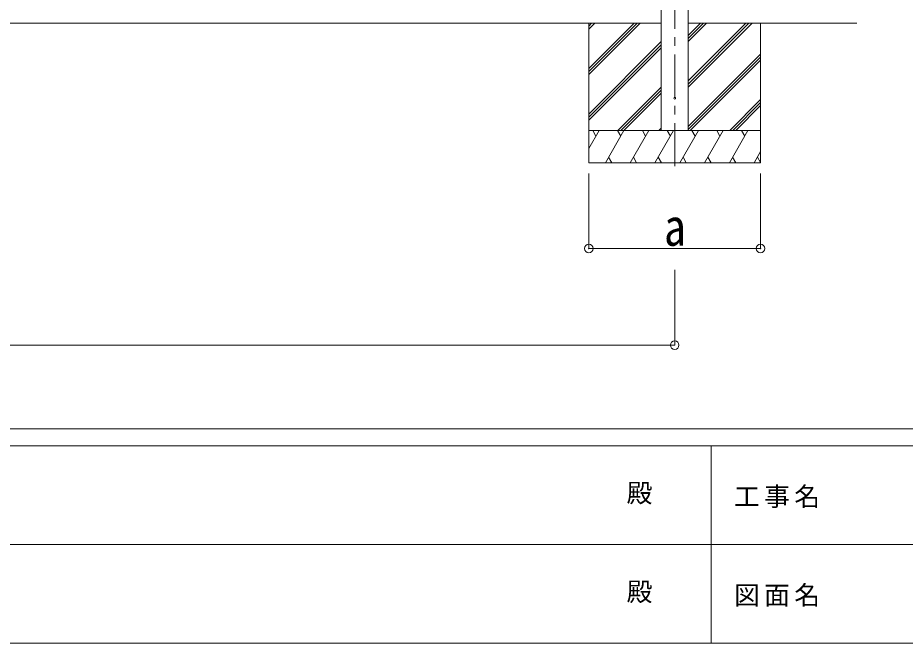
# Model space of a CAD drawing. Units: millimetres at full size, sheet at 1:40; details may follow other scales. Extents: x -11243 to 77708, y -7760 to 25636.
# Drawn here: x -3828 to 305, y -7760 to -4845 of the extents above; entities that cross this region are included whole.
import ezdxf
from ezdxf.enums import TextEntityAlignment as Align

# ---------------------------------------------------------------- set-up
doc = ezdxf.new("R2010")
doc.units = ezdxf.units.MM
doc.header["$LTSCALE"] = 40
doc.header["$PDMODE"] = 32
doc.header["$PDSIZE"] = 40
doc.linetypes.add('CHAIN1', pattern=[8, 5, -1, 1, -1])
for name, color, linetype, lineweight in [('0-0_0', 7, 'Continuous', 9), ('0-1_本体', 5, 'CHAIN1', 9), ('0-3_ELV2', 4, 'Continuous', 9), ('0-6_OTH_LINE', 6, 'Continuous', 9), ('F-0_240', 7, 'Continuous', 9)]:
    doc.layers.add(name, color=color, linetype=linetype, lineweight=lineweight)
doc.styles.add('ＭＳ ゴシック', font='')
doc.styles.get('ＭＳ ゴシック').set_extended_font_data('MS Gothic')

msp = doc.modelspace()

# ---------------------------------------------------------------- linework, layer by layer
at = {"layer": '0-0_0'}
for p, q in [((-831.5, -4870.41), (-8379.5, -4870.41)), ((-1169, -4870.41), (-1169, -5520.41)), ((-1169, -5081.63), (-957.77, -4870.41)), ((-1169, -5095.78), (-943.63, -4870.41)), ((-1169, -5109.92), (-929.49, -4870.41)), ((-1169, -4897.79), (-1141.62, -4870.41)), ((-1169, -4883.65), (-1155.76, -4870.41)), ((-706.5, -5167.92), (-408.99, -4870.41)), ((-706.5, -5139.63), (-437.27, -4870.41)), ((-706.5, -5153.78), (-423.13, -4870.41)), ((-706.5, -4955.79), (-621.12, -4870.41)), ((-706.5, -4941.65), (-635.26, -4870.41)), ((-706.5, -4927.5), (-649.4, -4870.41)), ((79.78, -4870.41), (-706.5, -4870.41)), ((-369, -4870.41), (-369, -5520.41)), ((-1169, -5293.77), (-831.5, -4956.27)), ((-1169, -5307.91), (-831.5, -4970.41)), ((-1169, -5322.05), (-831.5, -4984.55)), ((-706.5, -5351.77), (-369, -5014.27)), ((-706.5, -5365.91), (-369, -5028.41)), ((-696.86, -5370.41), (-369, -5042.55)), ((-1033.51, -5370.41), (-831.5, -5168.4)), ((-1019.37, -5370.41), (-831.5, -5182.54)), ((-1005.22, -5370.41), (-831.5, -5196.68)), ((-513.01, -5370.41), (-369, -5226.4)), ((-498.87, -5370.41), (-369, -5240.54)), ((-484.72, -5370.41), (-369, -5254.68)), ((-369, -5370.41), (-1169, -5370.41)), ((-1169, -5454.24), (-1120.6, -5370.41)), ((-1135.6, -5396.39), (-1150.6, -5370.41)), ((-1091.73, -5520.41), (-1005.13, -5370.41)), ((-1020.13, -5396.39), (-1035.13, -5370.41)), ((-976.26, -5520.41), (-889.66, -5370.41)), ((-904.66, -5396.39), (-919.66, -5370.41)), ((-860.79, -5520.41), (-774.19, -5370.41)), ((-843.09, -5370.41), (-831.5, -5358.81)), ((-789.19, -5396.39), (-804.19, -5370.41)), ((-745.32, -5520.41), (-658.72, -5370.41)), ((-673.72, -5396.39), (-688.72, -5370.41)), ((-629.85, -5520.41), (-543.25, -5370.41)), ((-573.25, -5370.41), (-558.25, -5396.39)), ((-514.38, -5520.41), (-427.78, -5370.41)), ((-442.78, -5396.39), (-457.78, -5370.41)), ((-1076.74, -5494.43), (-1061.74, -5520.41)), ((-961.26, -5494.43), (-946.26, -5520.41)), ((-845.79, -5494.43), (-830.8, -5520.41)), ((-730.32, -5494.43), (-715.33, -5520.41)), ((-614.85, -5494.43), (-599.86, -5520.41)), ((-499.38, -5494.43), (-484.39, -5520.41)), ((-398.91, -5520.41), (-369, -5468.6)), ((-383.91, -5494.43), (-369, -5520.26)), ((-1169, -5520.41), (-369, -5520.41))]:
    msp.add_line(p, q, dxfattribs=at)
at = {"layer": '0-1_本体'}
msp.add_line((-769, -5535.93), (-769, -2401.37), dxfattribs=at)
at = {"layer": '0-3_ELV2'}
for p, q in [((-831.5, -5370.41), (-831.5, -2370.41)), ((-706.5, -2370.41), (-706.5, -5370.41))]:
    msp.add_line(p, q, dxfattribs=at)
msp.add_circle((-769, -5220.41), 4.5, dxfattribs=at)
at = {"layer": '0-6_OTH_LINE'}
for p, q in [((-1169, -5920.41), (-1169, -5571.41)), ((-369, -5920.41), (-369, -5571.41)), ((-369, -5920.41), (-1169, -5920.41)), ((-769, -6370.41), (-769, -6020.41)), ((-8442, -6370.41), (-769, -6370.41))]:
    msp.add_line(p, q, dxfattribs=at)
for p in [(-1169, -5920.41), (-369, -5920.41), (-769, -6370.41)]:
    msp.add_point(p, dxfattribs=at)
at = {"layer": 'F-0_240', "color": 5}
for p, q in [((-11242.74, -6760), (10677.26, -6760)), ((-11242.74, -6840), (7121.58, -6840)), ((-598.42, -6840), (-598.42, -7760)), ((-4598.42, -7300), (3601.58, -7300)), ((-11242.74, -7760), (10677.26, -7760))]:
    msp.add_line(p, q, dxfattribs=at)

# ---------------------------------------------------------------- texts
at = {"layer": '0-6_OTH_LINE', "color": 7, "style": 'ＭＳ ゴシック', "width": 0.85}
msp.add_text('a', height=176, dxfattribs=at).set_placement((-819, -5960.41), align=Align.BOTTOM_LEFT)
at = {"layer": 'F-0_240', "style": 'ＭＳ ゴシック'}
for p in [(-992.7, -7130), (-992.7, -7590)]:
    msp.add_text('殿', height=87.98, dxfattribs=at).set_placement(p, align=Align.BOTTOM_LEFT)
at = {"layer": 'F-0_240', "char_height": 87.98, "attachment_point": 7, "style": 'ＭＳ ゴシック'}
for s, insert in [('\\T1.17;工事名', (-492.95, -7130)), ('\\T1.17;図面名', (-492.95, -7590))]:
    msp.add_mtext(s, dxfattribs=dict(at, insert=insert))

doc.saveas('drawing.dxf')
